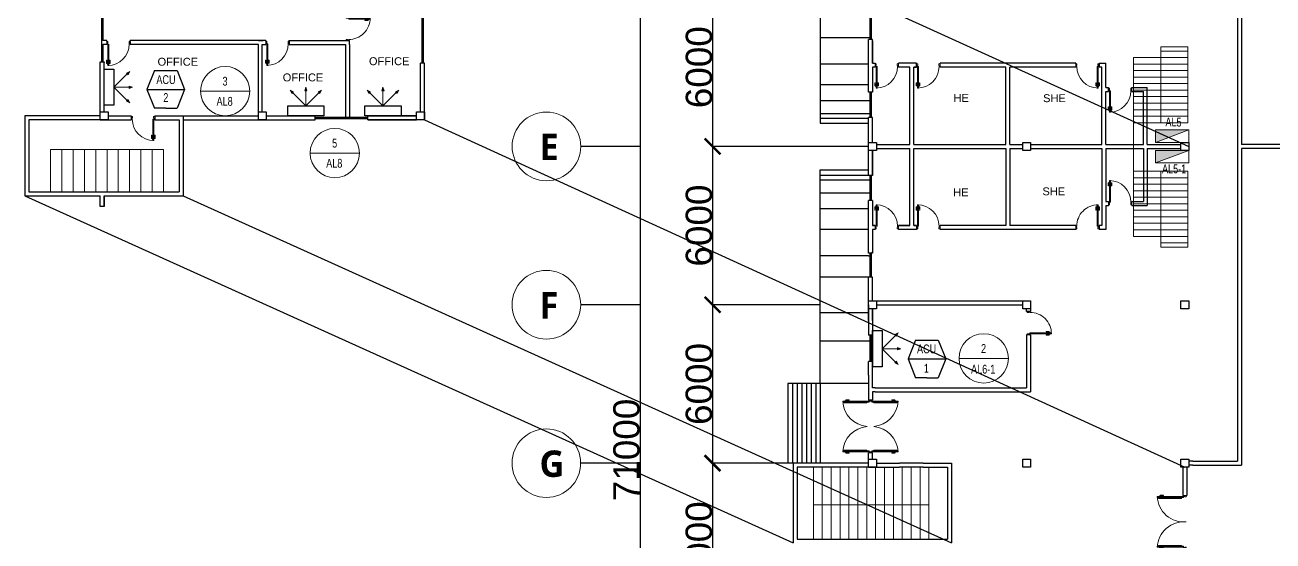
# Model space of a CAD drawing. Header units: millimetres. Extents: x 3339 to 2017737, y 4955 to 2748989.
# Drawn here: x 1064070 to 1111394, y 1398494 to 1418043 of the extents above; entities that cross this region are included whole.
import ezdxf

# ---------------------------------------------------------------- set-up
doc = ezdxf.new("R2010")
doc.units = ezdxf.units.MM
doc.header["$LTSCALE"] = 30
for name, color, linetype, lineweight in [('A-DETL-GENF', 92, 'Continuous', 13), ('A-DOOR', 31, 'Continuous', 13), ('A-WALL', 113, 'Continuous', 13), ('LIGHTING', 3, 'Continuous', 5), ('P-SANR-FIXT', 6, 'Continuous', 13), ('S-GRID-IDEN', 1, 'Continuous', 13), ('STAIR', 1, 'Continuous', 5)]:
    doc.layers.add(name, color=color, linetype=linetype, lineweight=lineweight)
doc.layers.add('POSTE', color=50, linetype='Continuous')
doc.styles.add('Arial Narrow', font='ARIALN.TTF', dxfattribs={"height": 200})
doc.styles.add('Arial Narrow_1', font='ARIALN.TTF', dxfattribs={"height": 450})
doc.styles.get("Standard").update_dxf_attribs({"font": 'arial.ttf'})
doc.styles.add('style1', font='arial.ttf', dxfattribs={"height": 100})
doc.dimstyles.new('ISO-25', dxfattribs={"dimtxt": 1000, "dimasz": 600, "dimexe": 1.25, "dimexo": 0.625, "dimtad": 1, "dimtxsty": 'Standard', "dimblk": 'ARCHTICK', "dimcen": 2.5, "dimclrd": 4, "dimadec": 0, "dimazin": 0, "dimtfac": 1, "dimtmove": 0, "dimatfit": 3, "dimfxl": 1, "dimarcsym": 0})

# ---------------------------------------------------------------- blocks, each defined once
blk = doc.blocks.new('Poste 2')
at = {"layer": 'POSTE'}
blk.add_lwpolyline([(-300, 0), (0, 0), (0, -300), (-300, -300)], close=True, dxfattribs=at)
blk = doc.blocks.new('POSTE bot left')
at = {"layer": 'POSTE'}
blk.add_lwpolyline([(0, 300), (300, 300), (300, 0), (0, 0)], close=True, dxfattribs=at)
blk = doc.blocks.new('POSTE.COM')
at = {"layer": 'POSTE'}
blk.add_lwpolyline([(-300, 300), (0, 300), (0, 0), (-300, 0)], close=True, dxfattribs=at)
blk = doc.blocks.new('D4')
at = {"layer": 'A-DETL-GENF'}
for p, q in [((-1072, -29), (-1072, -112)), ((-1052, -29), (-1072, -29)), ((-1060, -41), (-1072, -30)), ((-1072, -112), (-1060, -112)), ((-1059, -112), (-1072, -112)), ((-1072, -112), (-1072, -150)), ((-1072, -150), (-1059, -150)), ((-1060, -112), (-1060, -41)), ((-1060, -41), (-1052, -41)), ((-1059, -150), (-1059, -112)), ((-1059, -115), (-1059, -147)), ((-1027, -115), (-1059, -115)), ((-1059, -147), (-1027, -147)), ((-1052, -41), (-1052, -29)), ((-1021, -74), (-1027, -80)), ((-1027, -80), (-1027, -182)), ((-1027, -147), (-1027, -115)), ((-1027, -182), (-1021, -188)), ((-1021, -188), (-1021, -74)), ((-974, -80), (-981, -74)), ((-981, -74), (-981, -188)), ((-981, -188), (-974, -182)), ((-974, -182), (-974, -80)), ((-943, -115), (-974, -115)), ((-974, -115), (-974, -147)), ((-974, -147), (-943, -147)), ((-930, -29), (-949, -29)), ((-949, -29), (-949, -41)), ((-949, -41), (-941, -41)), ((-943, -112), (-943, -150)), ((-930, -112), (-943, -112)), ((-943, -147), (-943, -115)), ((-943, -150), (-930, -150)), ((-941, -41), (-930, -30)), ((-941, -41), (-941, -112)), ((-941, -112), (-930, -112)), ((-930, -112), (-930, -29)), ((-930, -150), (-930, -112))]:
    blk.add_line(p, q, dxfattribs=at)
at = {"layer": 'A-DOOR', "lineweight": 18}
for p, q in [((-1059, 683), (-1024, 683)), ((-1014, 683), (-1059, 683)), ((-1059, 683), (-1059, 583)), ((-1059, 583), (-1024, 583)), ((-1024, 583), (-1024, 626)), ((-1024, 626), (-1014, 626)), ((-981, 583), (-1021, 583)), ((-1021, 583), (-1021, -231)), ((-1014, 626), (-1014, 683)), ((-981, -231), (-981, 583)), ((-169, 683), (-214, 683)), ((-214, 683), (-214, 626)), ((-214, 626), (-204, 626)), ((-204, 683), (-169, 683)), ((-204, 626), (-204, 583)), ((-204, 583), (-169, 583)), ((-169, 583), (-169, 683)), ((-1021, -231), (-981, -231))]:
    blk.add_line(p, q, dxfattribs=at)
at = {"layer": 'A-DOOR'}
blk.add_arc((-1021, 583), 814, 270, 0, dxfattribs=at)
blk = doc.blocks.new('Pintuan')
at = {"layer": 'A-DOOR', "rotation": 270}
blk.add_blockref('D4', (-626, -1014), dxfattribs=at)
blk = doc.blocks.new('WW1')
at = {"layer": 'STAIR'}
for p, q in [((-3000, 0), (-3000, -8000)), ((0, 0), (-3000, 0)), ((0, -8000), (0, 0)), ((-3000, -1600), (-3000, -800)), ((-3000, -800), (0, -800)), ((0, -1600), (0, -800)), ((-3000, -2400), (-3000, -1600)), ((-3000, -1600), (0, -1600)), ((0, -2400), (0, -1600)), ((-3000, -3200), (-3000, -2400)), ((-3000, -2400), (0, -2400)), ((0, -3200), (0, -2400)), ((-3000, -4000), (-3000, -3200)), ((-3000, -3200), (0, -3200)), ((0, -4000), (0, -3200)), ((-3000, -4800), (-3000, -4000)), ((-3000, -4000), (0, -4000)), ((0, -4800), (0, -4000)), ((-3000, -5600), (-3000, -4800)), ((-3000, -4800), (0, -4800)), ((0, -5600), (0, -4800)), ((-3000, -6400), (-3000, -5600)), ((-3000, -5600), (0, -5600)), ((0, -6400), (0, -5600)), ((-3000, -7200), (-3000, -6400)), ((-3000, -6400), (0, -6400)), ((0, -7200), (0, -6400)), ((-3000, -8000), (-3000, -7200)), ((-3000, -7200), (0, -7200)), ((0, -8000), (0, -7200)), ((-3000, -8000), (0, -8000))]:
    blk.add_line(p, q, dxfattribs=at)
blk = doc.blocks.new('Poste ulit')
at = {"layer": 'POSTE'}
blk.add_lwpolyline([(1007266, 1373395), (1007566, 1373395), (1007566, 1373095), (1007266, 1373095)], close=True, dxfattribs=at)
blk = doc.blocks.new('POSTEEEE')
at = {"layer": 'POSTE'}
blk.add_blockref('Poste ulit', (-1007266, -1373095), dxfattribs=at)
blk = doc.blocks.new('D1')
at = {"layer": 'A-DETL-GENF'}
for p, q in [((181, 1495), (1047, 1495)), ((181, 1465), (181, 1495)), ((1047, 1465), (181, 1465)), ((873, 1574), (861, 1586)), ((861, 1586), (943, 1586)), ((861, 1567), (861, 1586)), ((873, 1567), (861, 1567)), ((943, 1574), (873, 1574)), ((873, 1574), (873, 1567)), ((905, 1535), (912, 1541)), ((1020, 1535), (905, 1535)), ((912, 1541), (1013, 1541)), ((943, 1586), (943, 1574)), ((943, 1573), (943, 1586)), ((943, 1586), (982, 1586)), ((982, 1573), (943, 1573)), ((947, 1573), (978, 1573)), ((947, 1541), (947, 1573)), ((978, 1541), (947, 1541)), ((978, 1573), (978, 1541)), ((982, 1586), (982, 1573)), ((1013, 1541), (1020, 1535)), ((1047, 1495), (1047, 1465)), ((1047, -319), (181, -319)), ((181, -319), (181, -349)), ((181, -349), (1047, -349)), ((873, -421), (861, -421)), ((861, -421), (861, -440)), ((873, -428), (861, -440)), ((861, -440), (943, -440)), ((873, -428), (873, -421)), ((943, -428), (873, -428)), ((1020, -389), (905, -389)), ((905, -389), (912, -395)), ((912, -395), (1013, -395)), ((943, -427), (943, -440)), ((982, -427), (943, -427)), ((943, -440), (943, -428)), ((943, -440), (982, -440)), ((978, -395), (947, -395)), ((947, -395), (947, -427)), ((947, -427), (978, -427)), ((978, -427), (978, -395)), ((982, -440), (982, -427)), ((1013, -395), (1020, -389)), ((1047, -349), (1047, -319))]:
    blk.add_line(p, q, dxfattribs=at)
at = {"layer": 'A-DOOR', "lineweight": 18}
for p, q in [((100, 1573), (0, 1573)), ((0, 1573), (0, 1528)), ((0, 1528), (57, 1528)), ((57, 1528), (57, 1538)), ((57, 1538), (100, 1538)), ((100, 1538), (100, 1573)), ((100, 1538), (100, 1495)), ((100, 1535), (1100, 1535)), ((1100, 1495), (100, 1495)), ((1100, 1535), (1100, 1495)), ((0, -427), (0, -382)), ((0, -382), (57, -382)), ((100, -427), (0, -427)), ((57, -382), (57, -392)), ((57, -392), (100, -392)), ((1100, -349), (100, -349)), ((100, -392), (100, -349)), ((100, -389), (1100, -389)), ((100, -392), (100, -427)), ((1100, -389), (1100, -349))]:
    blk.add_line(p, q, dxfattribs=at)
at = {"layer": 'A-DOOR'}
for centre, start, end in [((88, 1583), 265.0387, 357.3037), ((88, -437), 2.6963, 94.9613)]:
    blk.add_arc(centre, 1013, start, end, dxfattribs=at)
blk = doc.blocks.new('S2')
at = {"layer": 'STAIR'}
for p, q in [((0, 0), (-1250, 0)), ((-1250, 0), (-1250, -500)), ((0, -3500), (0, 0)), ((-2500, -500), (-2500, -3500)), ((-1250, -500), (-2500, -500)), ((-1250, -500), (-1250, -200)), ((-1250, -200), (0, -200)), ((-1250, -3500), (-1250, -500)), ((-1250, -800), (-1250, -500)), ((-1250, -500), (0, -500)), ((-1250, -800), (-2500, -800)), ((-1250, -1100), (-2500, -1100)), ((-1250, -1100), (-1250, -800)), ((-1250, -800), (0, -800)), ((0, -800), (-1250, -800)), ((-1250, -1400), (-1250, -1100)), ((-1250, -1100), (0, -1100)), ((0, -1100), (-1250, -1100)), ((-1250, -1400), (-2500, -1400)), ((-1250, -1700), (-2500, -1700)), ((-1250, -1700), (-1250, -1400)), ((-1250, -1400), (0, -1400)), ((0, -1400), (-1250, -1400)), ((-1250, -2000), (-1250, -1700)), ((-1250, -1700), (0, -1700)), ((0, -1700), (-1250, -1700)), ((-1250, -2000), (-2500, -2000)), ((-1250, -2300), (-1250, -2000)), ((-1250, -2000), (0, -2000)), ((0, -2000), (-1250, -2000)), ((-1250, -2300), (-2500, -2300)), ((-1250, -2600), (-2500, -2600)), ((-1250, -2600), (-1250, -2300)), ((-1250, -2300), (0, -2300)), ((0, -2300), (-1250, -2300)), ((-1250, -2900), (-1250, -2600)), ((-1250, -2600), (0, -2600)), ((0, -2600), (-1250, -2600)), ((-1250, -2900), (-2500, -2900)), ((-1250, -3200), (-2500, -3200)), ((-1250, -3200), (-1250, -2900)), ((-1250, -2900), (0, -2900)), ((0, -2900), (-1250, -2900)), ((-1250, -3500), (-1250, -3200)), ((-1250, -3200), (0, -3200)), ((-2500, -3500), (-1250, -3500)), ((-1250, -3500), (0, -3500))]:
    blk.add_line(p, q, dxfattribs=at)
blk = doc.blocks.new('panel')
at = {"layer": 'P-SANR-FIXT', "linetype": 'ByBlock'}
h = blk.add_hatch(color=0, dxfattribs=at)
h.dxf.hatch_style = 1
h.paths.add_polyline_path([(800, 0), (0, 0), (0, -300)])
at = {"layer": 'P-SANR-FIXT', "color": 3, "linetype": 'ByBlock'}
for p, q in [((800, 0), (0, 0)), ((0, 0), (0, -300)), ((800, 0), (0, -300)), ((800, -300), (800, 0)), ((0, -300), (800, -300))]:
    blk.add_line(p, q, dxfattribs=at)
blk = doc.blocks.new('eto na arrow')
at = {"layer": 'P-SANR-FIXT', "linetype": 'ByBlock'}
h = blk.add_hatch(color=0, dxfattribs=at)
h.dxf.hatch_style = 1
h.paths.add_polyline_path([(471, 536), (503, 505), (535, 473), (599, 600)])
h = blk.add_hatch(color=0, dxfattribs=at)
h.dxf.hatch_style = 1
h.paths.add_polyline_path([(706, 0), (573, 44), (573, 0), (573, -44)])
h = blk.add_hatch(color=0, dxfattribs=at)
h.dxf.hatch_style = 1
h.paths.add_polyline_path([(536, -471), (505, -503), (473, -535), (601, -599)])
at = {"layer": 'P-SANR-FIXT', "color": 3, "linetype": 'ByBlock'}
for p, q in [((0, 0), (503, 505)), ((471, 536), (599, 600)), ((503, 505), (471, 536)), ((503, 505), (535, 473)), ((599, 600), (535, 473)), ((0, 0), (505, -503)), ((0, 0), (573, 0)), ((573, 0), (573, 44)), ((706, 0), (573, 44)), ((573, 0), (573, -44)), ((573, -44), (706, 0)), ((505, -503), (536, -471)), ((536, -471), (601, -599)), ((505, -503), (473, -535)), ((601, -599), (473, -535))]:
    blk.add_line(p, q, dxfattribs=at)
blk = doc.blocks.new('hexagon')
for p, q in [((0, 1000), (-200, 500)), ((0, 1000), (600, 1000)), ((600, 1000), (800, 500)), ((-200, 500), (800, 500)), ((-200, 500), (0, 0)), ((800, 500), (600, 0)), ((300, 0), (0, 0)), ((300, 0), (600, 0))]:
    blk.add_line(p, q)
blk = doc.blocks.new('_ArchTick')
at = {"color": 0, "linetype": 'ByBlock', "const_width": 0.15}
blk.add_lwpolyline([(-0.5, -0.5), (0.5, 0.5)], dxfattribs=at)
blk = doc.blocks.new('*D68')
at = {"color": 0, "lineweight": -2, "transparency": 16777216}
for p, q in [((1096052, 1401444), (1090138, 1401444)), ((1096052, 1395444), (1090138, 1395444))]:
    blk.add_line(p, q, dxfattribs=at)
at = {"color": 4, "lineweight": -2, "transparency": 16777216}
blk.add_line((1090139, 1401444), (1090139, 1395444), dxfattribs=at)
at = {"layer": 'Defpoints', "color": 0, "transparency": 16777216}
for p in [(1096052, 1401444), (1090139, 1395444), (1096052, 1395444)]:
    blk.add_point(p, dxfattribs=at)
at = {"color": 4, "lineweight": -2, "transparency": 16777216, "xscale": 600, "yscale": 600, "zscale": 600}
for p, rotation in [((1090139, 1401444), 90), ((1090139, 1395444), 270)]:
    blk.add_blockref('_ArchTick', p, dxfattribs=dict(at, rotation=rotation))
at = {"color": 0, "transparency": 16777216, "insert": (1089628, 1398444), "char_height": 1000, "attachment_point": 5, "rotation": 90}
blk.add_mtext('6000', dxfattribs=at)
blk = doc.blocks.new('Grid - M_Grid Head - Circle-24584-A - GROUND FLOOR PLAN')
at = {"layer": 'S-GRID-IDEN'}
blk.add_circle((0, 0), 6.5, dxfattribs=at)

msp = doc.modelspace()

# ---------------------------------------------------------------- linework, layer by layer
at = {"color": 4}
for p, q in [((1087394.833, 1437443.818), (1087394.833, 1366443.818)), ((1090143.232, 1419443.818), (1090143.232, 1413443.818)), ((1090141.982, 1413443.818), (1090141.982, 1407443.818)), ((1090140.732, 1407443.818), (1090140.732, 1401443.818))]:
    msp.add_line(p, q, dxfattribs=at)
for p, q in [((1110052.248, 1435193.818), (1110052.248, 1401518.818)), ((1110202.248, 1435193.818), (1110202.248, 1413518.818)), ((1079219.912, 1426602.125), (1108202.248, 1413443.818)), ((1094227.248, 1422427.153), (1094227.248, 1414320.286)), ((1094227.248, 1422427.153), (1094227.248, 1414327.153)), ((1066969.912, 1418552.125), (1066969.912, 1416652.125)), ((1067019.912, 1418552.125), (1067019.912, 1417452.125)), ((1079119.912, 1418602.125), (1079119.912, 1416602.125)), ((1079169.912, 1418602.125), (1079169.912, 1416602.125)), ((1094227.248, 1418373.72), (1094227.248, 1417573.72)), ((1096102.248, 1418393.818), (1096102.248, 1417493.818)), ((1096152.248, 1418393.818), (1096152.248, 1417493.818)), ((1067069.912, 1417452.125), (1067019.912, 1417452.125)), ((1067169.912, 1417452.125), (1067069.912, 1417452.125)), ((1067169.912, 1417420.532), (1067169.912, 1417452.125)), ((1072919.912, 1417452.125), (1068059.912, 1417452.125)), ((1068059.912, 1417420.532), (1068059.912, 1417452.125)), ((1068059.912, 1417420.532), (1068059.912, 1417302.125)), ((1073069.912, 1417452.125), (1072919.912, 1417452.125)), ((1072919.912, 1417452.125), (1073100.212, 1417452.125)), ((1073200.212, 1417452.125), (1072919.912, 1417452.125)), ((1073200.212, 1417427.125), (1073200.212, 1417452.125)), ((1073200.212, 1417427.125), (1073200.212, 1417302.125)), ((1074090.212, 1417452.125), (1076219.912, 1417452.125)), ((1074090.212, 1417427.125), (1074090.212, 1417452.125)), ((1074090.212, 1417427.125), (1074090.212, 1417302.125)), ((1076219.912, 1417452.125), (1076369.912, 1417452.125)), ((1076369.912, 1417302.125), (1076369.912, 1417452.125)), ((1094227.248, 1417573.72), (1096102.248, 1417573.72)), ((1094227.248, 1417573.72), (1094227.248, 1416573.72)), ((1096052.248, 1417443.818), (1096052.248, 1417493.818)), ((1096202.248, 1417493.818), (1096052.248, 1417493.818)), ((1096052.248, 1415493.818), (1096052.248, 1417443.818)), ((1096202.248, 1417443.818), (1096202.248, 1417493.818)), ((1096202.248, 1416593.818), (1096202.248, 1417493.818)), ((1096202.248, 1417443.818), (1096202.248, 1416593.818)), ((1067069.912, 1417302.125), (1067019.912, 1417302.125)), ((1067019.912, 1417302.125), (1067019.912, 1416652.125)), ((1067169.912, 1417302.125), (1067069.912, 1417302.125)), ((1067169.912, 1417320.532), (1067169.912, 1417302.125)), ((1072919.912, 1417302.125), (1068059.912, 1417302.125)), ((1072919.912, 1414452.125), (1072919.912, 1417302.125)), ((1073069.912, 1414752.125), (1073069.912, 1417302.125)), ((1073069.912, 1417302.125), (1073100.212, 1417302.125)), ((1073100.212, 1417302.125), (1073200.212, 1417302.125)), ((1074090.212, 1417302.125), (1076219.912, 1417302.125)), ((1076219.912, 1417302.125), (1076219.912, 1414752.125)), ((1076369.912, 1417302.125), (1076369.912, 1414752.125)), ((1066919.912, 1414452.125), (1066919.912, 1416652.125)), ((1066919.912, 1416652.125), (1067069.912, 1416652.125)), ((1067069.912, 1416652.125), (1067069.912, 1416622.25)), ((1067069.912, 1414752.125), (1067069.912, 1416622.25)), ((1079069.912, 1414752.125), (1079069.912, 1416602.125)), ((1079219.912, 1416602.125), (1079069.912, 1416602.125)), ((1079219.912, 1414452.125), (1079219.912, 1416602.125)), ((1079219.912, 1414602.125), (1079219.912, 1416602.125)), ((1094227.248, 1416573.72), (1096052.248, 1416573.72)), ((1094227.248, 1416573.72), (1094227.248, 1415788.72)), ((1096202.248, 1416593.818), (1096302.248, 1416593.818)), ((1096202.248, 1416443.818), (1096202.248, 1415493.818)), ((1096302.248, 1416443.818), (1096202.248, 1416443.818)), ((1096202.248, 1416443.818), (1096202.248, 1415493.818)), ((1096302.248, 1416593.818), (1096302.248, 1416443.818)), ((1097192.248, 1416568.818), (1097192.248, 1416593.818)), ((1097877.248, 1416593.818), (1097192.248, 1416593.818)), ((1097192.248, 1416468.818), (1097192.248, 1416443.818)), ((1097627.248, 1416443.818), (1097192.248, 1416443.818)), ((1097627.248, 1413518.818), (1097627.248, 1416443.818)), ((1097777.248, 1413518.818), (1097777.248, 1416443.818)), ((1097777.248, 1416443.818), (1097877.248, 1416443.818)), ((1097777.248, 1416443.818), (1097877.248, 1416443.818)), ((1097877.248, 1416443.818), (1097777.248, 1416443.818)), ((1097877.248, 1416443.818), (1097877.248, 1416593.818)), ((1103912.248, 1416593.818), (1098767.248, 1416593.818)), ((1098767.248, 1416568.818), (1098767.248, 1416593.818)), ((1098767.248, 1416468.818), (1098767.248, 1416443.818)), ((1101264.748, 1416443.818), (1098767.248, 1416443.818)), ((1101264.748, 1415616.876), (1101264.748, 1416443.818)), ((1101414.748, 1415616.876), (1101414.748, 1416443.818)), ((1103912.248, 1416443.818), (1101414.748, 1416443.818)), ((1103912.248, 1416568.818), (1103912.248, 1416593.818)), ((1103912.248, 1416468.818), (1103912.248, 1416443.818)), ((1104802.248, 1416593.818), (1104802.248, 1416443.818)), ((1104802.248, 1416593.818), (1105052.248, 1416593.818)), ((1104802.248, 1416443.818), (1104802.248, 1416568.818)), ((1104902.248, 1416443.818), (1104802.248, 1416443.818)), ((1104902.248, 1413518.818), (1104902.248, 1416443.818)), ((1105052.248, 1415674.946), (1105052.248, 1416593.818)), ((1094227.248, 1415788.72), (1096052.248, 1415788.72)), ((1094227.248, 1415788.72), (1094227.248, 1415188.72)), ((1096202.248, 1415493.818), (1096052.248, 1415493.818)), ((1096102.248, 1415493.818), (1096102.248, 1414543.818)), ((1096152.248, 1415493.818), (1096152.248, 1414543.818)), ((1101264.748, 1413518.818), (1101264.748, 1415616.876)), ((1101414.748, 1413518.818), (1101414.748, 1415616.876)), ((1105052.248, 1415674.946), (1105152.248, 1415674.946)), ((1105052.248, 1413518.818), (1105052.248, 1415524.946)), ((1105052.248, 1415524.946), (1105152.248, 1415524.946)), ((1105052.248, 1415524.946), (1105152.248, 1415524.946)), ((1105152.248, 1415524.946), (1105152.248, 1415674.946)), ((1106042.248, 1415649.946), (1106042.248, 1415674.946)), ((1106042.248, 1415674.946), (1106477.248, 1415674.946)), ((1106042.248, 1415549.946), (1106042.248, 1415524.946)), ((1106042.248, 1415524.946), (1106477.248, 1415524.946)), ((1106477.248, 1415674.946), (1106627.248, 1415674.946)), ((1106477.248, 1413518.818), (1106477.248, 1415524.946)), ((1106627.248, 1413518.818), (1106627.248, 1415674.946)), ((1094227.248, 1415188.72), (1096102.248, 1415188.72)), ((1094227.248, 1415188.72), (1094227.248, 1414688.72)), ((1066919.912, 1414602.125), (1064069.912, 1414602.125)), ((1064069.912, 1414602.125), (1064069.912, 1414452.125)), ((1067219.912, 1414602.125), (1068102.412, 1414602.125)), ((1068102.412, 1414602.125), (1068102.412, 1414452.125)), ((1068992.412, 1414602.125), (1072919.912, 1414602.125)), ((1068992.412, 1414602.125), (1068992.412, 1414452.125)), ((1070069.912, 1414602.125), (1070069.912, 1414452.125)), ((1073219.912, 1414602.125), (1075069.912, 1414602.125)), ((1073219.912, 1414602.125), (1074719.912, 1414602.125)), ((1075069.912, 1414452.125), (1075069.912, 1414602.125)), ((1075069.912, 1414552.125), (1077069.912, 1414552.125)), ((1076219.912, 1414752.125), (1076219.912, 1414602.125)), ((1076219.912, 1414602.125), (1076219.912, 1414552.125)), ((1076369.912, 1414752.125), (1076369.912, 1414602.125)), ((1076369.912, 1414602.125), (1076369.912, 1414552.125)), ((1077069.912, 1414602.125), (1078919.912, 1414602.125)), ((1077069.912, 1414452.125), (1077069.912, 1414602.125)), ((1078919.912, 1414602.125), (1077644.912, 1414602.125)), ((1094227.248, 1414688.72), (1096102.248, 1414688.72)), ((1094227.248, 1414688.72), (1094227.248, 1414518.72)), ((1096052.248, 1413593.818), (1096052.248, 1414543.818)), ((1096202.248, 1414543.818), (1096052.248, 1414543.818)), ((1096202.248, 1413593.818), (1096202.248, 1414543.818)), ((1064069.912, 1414452.125), (1064069.912, 1411577.125)), ((1067219.912, 1414452.125), (1064219.912, 1414452.125)), ((1064219.912, 1414452.125), (1064219.912, 1411727.125)), ((1066919.912, 1414452.125), (1068102.412, 1414452.125)), ((1068992.412, 1414452.125), (1069919.912, 1414452.125)), ((1069919.912, 1414452.125), (1069919.912, 1411727.125)), ((1070069.912, 1414452.125), (1075069.912, 1414452.125)), ((1070069.912, 1414452.125), (1070069.912, 1411577.125)), ((1073069.912, 1414452.125), (1075069.912, 1414452.125)), ((1075069.912, 1414502.125), (1077069.912, 1414502.125)), ((1077069.912, 1414452.125), (1078919.912, 1414452.125)), ((1079069.912, 1414452.125), (1077069.912, 1414452.125)), ((1079219.912, 1414452.125), (1108052.248, 1401293.818)), ((1094227.248, 1414518.72), (1096052.248, 1414518.72)), ((1094227.248, 1414327.153), (1096052.248, 1414327.153)), ((1096052.248, 1412343.818), (1096052.248, 1413593.818)), ((1096052.248, 1413593.818), (1096352.248, 1413593.818)), ((1101902.248, 1413593.818), (1102052.248, 1413593.818)), ((1107902.248, 1413593.818), (1108052.248, 1413593.818)), ((1107902.248, 1413593.818), (1108052.248, 1413593.818)), ((1087394.833, 1413443.818), (1085143.232, 1413443.818)), ((1096051.623, 1413443.818), (1090140.732, 1413443.818)), ((1096051.623, 1413443.818), (1090141.982, 1413443.818)), ((1090143.232, 1413443.818), (1090141.982, 1413443.818)), ((1096202.248, 1412343.818), (1096202.248, 1413293.818)), ((1096202.248, 1413293.818), (1096202.248, 1412343.818)), ((1096352.248, 1413518.818), (1097627.248, 1413518.818)), ((1096352.248, 1413368.818), (1097627.248, 1413368.818)), ((1097627.248, 1410443.818), (1097627.248, 1413368.818)), ((1097777.248, 1413518.818), (1101264.748, 1413518.818)), ((1097777.248, 1413518.818), (1101264.748, 1413518.818)), ((1097777.248, 1413518.818), (1101264.748, 1413518.818)), ((1097777.248, 1410443.818), (1097777.248, 1413368.818)), ((1097777.248, 1413368.818), (1101264.248, 1413368.818)), ((1101264.248, 1413368.818), (1101264.248, 1410443.818)), ((1101414.248, 1413368.818), (1101414.248, 1410443.818)), ((1101414.248, 1413368.818), (1101902.248, 1413368.818)), ((1101414.748, 1413518.818), (1101902.248, 1413518.818)), ((1102202.248, 1413518.818), (1104902.248, 1413518.818)), ((1102202.248, 1413368.818), (1104902.248, 1413368.818)), ((1104902.248, 1413368.818), (1104902.248, 1410443.818)), ((1105052.248, 1413518.818), (1106477.248, 1413518.818)), ((1105052.248, 1413518.818), (1106477.248, 1413518.818)), ((1105052.248, 1413368.818), (1105052.248, 1411357.818)), ((1105052.248, 1413368.818), (1106477.248, 1413368.818)), ((1106477.248, 1413368.818), (1106477.248, 1411357.818)), ((1106627.248, 1413518.818), (1107902.248, 1413518.818)), ((1106627.248, 1413518.818), (1107902.248, 1413518.818)), ((1106627.248, 1413368.818), (1106627.248, 1411207.818)), ((1106627.248, 1413368.818), (1107902.248, 1413368.818)), ((1114052.248, 1413518.818), (1110202.248, 1413518.818)), ((1114052.248, 1413368.818), (1110202.248, 1413368.818)), ((1110202.248, 1413368.818), (1110202.248, 1401443.818)), ((1094227.248, 1404460.483), (1094227.248, 1412560.483)), ((1094227.248, 1412560.483), (1096052.248, 1412560.483)), ((1094227.248, 1412178.818), (1094227.248, 1412348.818)), ((1094227.248, 1412348.818), (1096052.248, 1412348.818)), ((1094227.248, 1411678.818), (1094227.248, 1412178.818)), ((1094227.248, 1412178.818), (1096102.248, 1412178.818)), ((1096202.248, 1412343.818), (1096052.248, 1412343.818)), ((1096102.248, 1412343.818), (1096102.248, 1411393.818)), ((1096152.248, 1412343.818), (1096152.248, 1411393.818)), ((1064219.912, 1411727.125), (1066919.912, 1411727.125)), ((1065044.281, 1411727.125), (1069317.403, 1411727.125)), ((1066919.912, 1411727.125), (1067069.912, 1411727.125)), ((1067069.912, 1411727.125), (1069919.912, 1411727.125)), ((1064069.912, 1411577.125), (1066919.912, 1411577.125)), ((1064069.912, 1411577.125), (1093202.248, 1398418.818)), ((1066919.912, 1411164.625), (1066919.912, 1411577.125)), ((1067069.912, 1411164.625), (1067069.912, 1411577.125)), ((1067069.912, 1411577.125), (1070069.912, 1411577.125)), ((1067069.912, 1411577.125), (1067069.912, 1411164.625)), ((1070069.912, 1411577.125), (1099202.248, 1398418.818)), ((1094227.248, 1411078.818), (1094227.248, 1411678.818)), ((1094227.248, 1411678.818), (1096102.248, 1411678.818)), ((1096052.248, 1409443.818), (1096052.248, 1411393.818)), ((1096202.248, 1411393.818), (1096052.248, 1411393.818)), ((1096202.248, 1411393.818), (1096202.248, 1410443.818)), ((1105052.248, 1411357.818), (1105152.248, 1411357.818)), ((1105052.248, 1411357.818), (1105152.248, 1411357.818)), ((1105152.248, 1411357.818), (1105152.248, 1411207.818)), ((1106042.235, 1411232.6), (1106042.235, 1411207.818)), ((1106042.26, 1411332.6), (1106042.26, 1411357.818)), ((1106042.26, 1411357.818), (1106477.248, 1411357.818)), ((1067069.912, 1411164.625), (1066919.912, 1411164.625)), ((1096052.248, 1411078.818), (1094227.248, 1411078.818)), ((1096052.248, 1410293.818), (1096052.248, 1411078.818)), ((1105052.248, 1411207.818), (1105152.248, 1411207.818)), ((1105052.248, 1411207.818), (1105052.248, 1410293.818)), ((1106042.235, 1411207.818), (1106477.248, 1411207.818)), ((1106477.248, 1411207.818), (1106627.248, 1411207.818)), ((1096052.248, 1410293.818), (1094227.248, 1410293.818)), ((1096052.248, 1409393.818), (1096052.248, 1410293.818)), ((1096202.248, 1410443.818), (1096302.248, 1410443.818)), ((1096202.248, 1410443.818), (1096302.248, 1410443.818)), ((1096202.248, 1410443.818), (1096302.248, 1410443.818)), ((1096302.248, 1410443.818), (1096202.248, 1410443.818)), ((1096202.248, 1410293.818), (1096202.248, 1409393.818)), ((1096202.248, 1410293.818), (1096202.248, 1409443.818)), ((1096302.248, 1410293.818), (1096202.248, 1410293.818)), ((1096302.248, 1410443.818), (1096302.248, 1410293.818)), ((1097192.235, 1410318.6), (1097192.235, 1410293.818)), ((1097877.248, 1410293.818), (1097192.235, 1410293.818)), ((1097627.248, 1410443.818), (1097192.26, 1410443.818)), ((1097192.26, 1410418.6), (1097192.26, 1410443.818)), ((1097192.26, 1410443.818), (1097627.248, 1410443.818)), ((1097192.26, 1410443.818), (1097627.248, 1410443.818)), ((1097777.248, 1410443.818), (1097877.248, 1410443.818)), ((1097877.248, 1410443.818), (1097777.248, 1410443.818)), ((1097877.248, 1410443.818), (1097877.248, 1410293.818)), ((1098767.235, 1410318.381), (1098767.235, 1410293.818)), ((1103912.248, 1410293.818), (1098767.235, 1410293.818)), ((1101264.248, 1410443.818), (1098767.26, 1410443.818)), ((1098767.26, 1410418.381), (1098767.26, 1410443.818)), ((1103912.248, 1410443.818), (1101414.248, 1410443.818)), ((1103912.248, 1410418.818), (1103912.248, 1410443.818)), ((1103912.248, 1410318.818), (1103912.248, 1410293.818)), ((1104902.248, 1410443.818), (1104802.248, 1410443.818)), ((1104902.248, 1410443.818), (1104802.248, 1410443.818)), ((1104802.248, 1410443.818), (1104802.248, 1410293.818)), ((1105052.248, 1410293.818), (1104802.248, 1410293.818)), ((1096052.248, 1409393.818), (1096052.248, 1409443.818)), ((1096202.248, 1409393.818), (1096052.248, 1409393.818)), ((1096102.248, 1409393.818), (1096102.248, 1408493.818)), ((1096152.248, 1409393.818), (1096152.248, 1408493.818)), ((1096202.248, 1409393.818), (1096202.248, 1409443.818)), ((1096052.248, 1409293.818), (1094227.248, 1409293.818)), ((1096052.248, 1409293.818), (1096102.248, 1409293.818)), ((1096052.248, 1408493.42), (1094227.248, 1408493.42)), ((1096052.248, 1406853.022), (1096052.248, 1408493.818)), ((1096202.248, 1408493.818), (1096052.248, 1408493.818)), ((1096052.248, 1407148.42), (1096052.248, 1408493.42)), ((1096202.248, 1407593.818), (1096202.248, 1408493.818)), ((1096202.248, 1407593.818), (1096202.248, 1408493.818)), ((1087394.833, 1407443.818), (1085141.982, 1407443.818)), ((1094227.248, 1407443.818), (1090139.482, 1407443.818)), ((1094227.248, 1407443.818), (1090140.732, 1407443.818)), ((1090141.982, 1407443.818), (1090140.732, 1407443.818)), ((1096052.248, 1407593.818), (1096352.248, 1407593.818)), ((1096052.248, 1407443.818), (1096052.248, 1406853.022)), ((1096352.248, 1407593.818), (1101902.248, 1407593.818)), ((1096352.248, 1407443.818), (1101902.248, 1407443.818)), ((1101902.248, 1407593.818), (1102052.248, 1407593.818)), ((1101902.248, 1407593.818), (1102052.248, 1407593.818)), ((1107902.248, 1407593.818), (1108052.248, 1407593.818)), ((1094227.248, 1406080.483), (1094227.248, 1407150.483)), ((1094227.248, 1407150.483), (1096052.248, 1407150.483)), ((1096052.248, 1407293.818), (1096052.248, 1406778.022)), ((1096202.248, 1406853.022), (1096202.248, 1407293.818)), ((1096202.248, 1407293.818), (1096202.248, 1406293.818)), ((1096202.248, 1407293.818), (1096202.248, 1406293.818)), ((1102052.248, 1407193.818), (1102052.248, 1407293.818)), ((1102202.248, 1407193.818), (1102052.248, 1407193.818)), ((1102202.248, 1407193.818), (1102077.248, 1407193.818)), ((1102202.248, 1407293.818), (1102202.248, 1407193.818)), ((1096052.248, 1406778.022), (1096052.248, 1406293.818)), ((1096202.248, 1406853.022), (1096202.248, 1406778.022)), ((1094227.248, 1404460.483), (1094227.248, 1406080.483)), ((1094227.248, 1406080.483), (1096102.248, 1406080.483)), ((1096202.248, 1406293.818), (1096052.248, 1406293.818)), ((1096102.248, 1406293.818), (1096102.248, 1405293.818)), ((1096152.248, 1406293.818), (1096152.248, 1405293.818)), ((1096202.248, 1406465.522), (1096202.248, 1405090.522)), ((1102052.248, 1406303.818), (1102052.248, 1404293.818)), ((1102077.248, 1406303.818), (1102052.248, 1406303.818)), ((1102177.248, 1406303.818), (1102202.248, 1406303.818)), ((1102202.248, 1406303.818), (1102202.248, 1404143.818)), ((1096202.248, 1405293.818), (1096052.248, 1405293.818)), ((1096052.248, 1404778.022), (1096052.248, 1405293.818)), ((1096202.248, 1404293.818), (1096202.248, 1405293.818)), ((1096052.248, 1404778.022), (1096052.248, 1403831.158)), ((1096202.248, 1404293.818), (1096202.248, 1404778.022)), ((1096052.248, 1404460.483), (1093002.248, 1404460.483)), ((1093002.248, 1404460.483), (1093002.248, 1401443.818)), ((1093177.248, 1404460.483), (1093177.248, 1401443.818)), ((1093352.248, 1404460.483), (1093352.248, 1401443.818)), ((1093527.248, 1404460.483), (1093527.248, 1401443.818)), ((1093702.248, 1404460.483), (1093702.248, 1401443.818)), ((1093877.248, 1404460.483), (1093877.248, 1401443.818)), ((1094052.248, 1404460.483), (1094052.248, 1401443.818)), ((1094227.248, 1404460.483), (1094227.248, 1401443.818)), ((1096302.248, 1404293.818), (1096202.248, 1404293.818)), ((1096202.248, 1404143.818), (1096202.248, 1403830.818)), ((1096302.248, 1404143.818), (1096202.248, 1404143.818)), ((1096202.248, 1404143.818), (1096202.248, 1403830.818)), ((1096302.248, 1404293.818), (1102052.248, 1404293.818)), ((1096302.248, 1404143.818), (1102202.248, 1404143.818)), ((1096052.248, 1403831.158), (1096077.248, 1403830.818)), ((1096202.248, 1403830.818), (1096077.248, 1403830.818)), ((1096202.248, 1403830.818), (1096077.248, 1403830.818)), ((1096202.248, 1403830.818), (1096077.248, 1403830.818)), ((1096202.248, 1403830.818), (1096177.248, 1403830.818)), ((1096052.248, 1401293.818), (1096052.248, 1401830.818)), ((1096077.248, 1401830.818), (1096052.248, 1401830.818)), ((1096177.248, 1401830.818), (1096202.248, 1401830.818)), ((1096202.248, 1401593.818), (1096202.248, 1401830.818)), ((1087394.833, 1401443.818), (1085140.732, 1401443.818)), ((1096051.623, 1401443.818), (1090139.482, 1401443.818)), ((1096052.248, 1401443.818), (1093002.248, 1401443.818)), ((1096052.248, 1401443.818), (1093202.248, 1401443.818)), ((1093202.248, 1401443.818), (1093202.248, 1401293.818)), ((1093202.248, 1401293.818), (1093202.248, 1398418.818)), ((1096352.248, 1401293.818), (1093352.248, 1401293.818)), ((1093352.248, 1401293.818), (1093352.248, 1398568.818)), ((1096052.248, 1401593.818), (1096352.248, 1401593.818)), ((1096052.248, 1401293.818), (1097234.748, 1401293.818)), ((1096352.248, 1401443.818), (1097234.748, 1401443.818)), ((1098124.748, 1401443.818), (1097234.748, 1401443.818)), ((1098124.748, 1401293.818), (1097234.748, 1401293.818)), ((1098124.748, 1401443.818), (1099202.248, 1401443.818)), ((1098124.748, 1401293.818), (1099052.248, 1401293.818)), ((1099052.248, 1401293.818), (1099052.248, 1398568.818)), ((1099202.248, 1401443.818), (1099202.248, 1401293.818)), ((1099202.248, 1401293.818), (1099202.248, 1398418.818)), ((1101902.248, 1401593.818), (1102052.248, 1401593.818)), ((1107977.248, 1401293.818), (1107977.248, 1400218.818)), ((1108127.248, 1401293.818), (1108127.248, 1400218.818)), ((1108352.248, 1401518.818), (1108202.248, 1401518.818)), ((1108352.248, 1401368.818), (1108202.248, 1401368.818)), ((1108352.248, 1401518.818), (1110052.248, 1401518.818)), ((1108352.248, 1401518.818), (1110052.248, 1401518.818)), ((1108352.248, 1401368.818), (1110202.248, 1401368.818)), ((1110202.248, 1401443.818), (1110202.248, 1401368.818)), ((1108002.248, 1400218.818), (1107977.248, 1400218.818)), ((1108102.248, 1400218.818), (1108127.248, 1400218.818)), ((1093352.248, 1398568.818), (1096052.248, 1398568.818)), ((1093963.981, 1398568.818), (1098455.021, 1398568.818)), ((1095935.264, 1398568.818), (1096092.914, 1398568.818)), ((1096202.248, 1398568.818), (1099052.248, 1398568.818))]:
    msp.add_line(p, q)
for points in [[(1067069.912, 1416374.688), (1067444.912, 1416374.688), (1067444.912, 1414999.688), (1067069.912, 1414999.688)], [(1074032.412, 1414602.125), (1074032.412, 1414977.125), (1075407.412, 1414977.125), (1075407.412, 1414602.125)], [(1076957.412, 1414602.125), (1076957.412, 1414977.125), (1078332.412, 1414977.125), (1078332.412, 1414602.125)], [(1096202.248, 1406465.522), (1096577.248, 1406465.522), (1096577.248, 1405090.522), (1096202.248, 1405090.522)]]:
    msp.add_lwpolyline(points, close=True)
at = {"layer": 'A-DETL-GENF'}
for p, q in [((1095996.307, 1403752.818), (1095130.307, 1403752.818)), ((1095130.307, 1403752.818), (1095130.307, 1403722.818)), ((1095130.307, 1403722.818), (1095996.307, 1403722.818)), ((1095163.948, 1403799.168), (1095157.598, 1403792.818)), ((1095157.598, 1403792.818), (1095271.898, 1403792.818)), ((1095265.548, 1403799.168), (1095163.948, 1403799.168)), ((1095233.798, 1403843.618), (1095195.698, 1403843.618)), ((1095195.698, 1403843.618), (1095195.698, 1403830.918)), ((1095195.698, 1403830.918), (1095233.798, 1403830.918)), ((1095230.623, 1403830.918), (1095198.873, 1403830.918)), ((1095198.873, 1403830.918), (1095198.873, 1403799.168)), ((1095198.873, 1403799.168), (1095230.623, 1403799.168)), ((1095230.623, 1403799.168), (1095230.623, 1403830.918)), ((1095316.205, 1403843.618), (1095233.798, 1403843.618)), ((1095233.798, 1403843.618), (1095233.798, 1403832.171)), ((1095233.798, 1403830.918), (1095233.798, 1403843.618)), ((1095233.798, 1403832.171), (1095304.35, 1403832.171)), ((1095271.898, 1403792.818), (1095265.548, 1403799.168)), ((1095304.35, 1403832.171), (1095315.797, 1403843.618)), ((1095304.35, 1403832.171), (1095304.35, 1403824.457)), ((1095304.35, 1403824.457), (1095316.205, 1403824.457)), ((1095316.205, 1403824.457), (1095316.205, 1403843.618)), ((1095996.307, 1403722.818), (1095996.307, 1403752.818)), ((1096258.188, 1403752.818), (1097124.188, 1403752.818)), ((1096258.188, 1403722.818), (1096258.188, 1403752.818)), ((1097124.188, 1403722.818), (1096258.188, 1403722.818)), ((1096938.291, 1403843.618), (1097020.698, 1403843.618)), ((1096938.291, 1403824.457), (1096938.291, 1403843.618)), ((1096950.145, 1403824.457), (1096938.291, 1403824.457)), ((1096950.145, 1403832.171), (1096938.698, 1403843.618)), ((1097020.698, 1403832.171), (1096950.145, 1403832.171)), ((1096950.145, 1403832.171), (1096950.145, 1403824.457)), ((1096982.598, 1403792.818), (1096988.948, 1403799.168)), ((1097096.898, 1403792.818), (1096982.598, 1403792.818)), ((1096988.948, 1403799.168), (1097090.548, 1403799.168)), ((1097020.698, 1403843.618), (1097020.698, 1403832.171)), ((1097020.698, 1403830.918), (1097020.698, 1403843.618)), ((1097020.698, 1403843.618), (1097058.798, 1403843.618)), ((1097058.798, 1403830.918), (1097020.698, 1403830.918)), ((1097023.873, 1403830.918), (1097055.623, 1403830.918)), ((1097023.873, 1403799.168), (1097023.873, 1403830.918)), ((1097055.623, 1403799.168), (1097023.873, 1403799.168)), ((1097055.623, 1403830.918), (1097055.623, 1403799.168)), ((1097058.798, 1403843.618), (1097058.798, 1403830.918)), ((1097090.548, 1403799.168), (1097096.898, 1403792.818)), ((1097124.188, 1403752.818), (1097124.188, 1403722.818)), ((1095130.307, 1401938.818), (1095996.307, 1401938.818)), ((1095130.307, 1401908.818), (1095130.307, 1401938.818)), ((1095996.307, 1401908.818), (1095130.307, 1401908.818)), ((1095157.598, 1401868.818), (1095271.898, 1401868.818)), ((1095163.948, 1401862.468), (1095157.598, 1401868.818)), ((1095265.548, 1401862.468), (1095163.948, 1401862.468)), ((1095195.698, 1401818.018), (1095195.698, 1401830.718)), ((1095195.698, 1401830.718), (1095233.798, 1401830.718)), ((1095233.798, 1401818.018), (1095195.698, 1401818.018)), ((1095198.873, 1401830.718), (1095198.873, 1401862.468)), ((1095198.873, 1401862.468), (1095230.623, 1401862.468)), ((1095230.623, 1401830.718), (1095198.873, 1401830.718)), ((1095230.623, 1401862.468), (1095230.623, 1401830.718)), ((1095233.798, 1401830.718), (1095233.798, 1401818.018)), ((1095233.798, 1401818.018), (1095233.798, 1401829.465)), ((1095233.798, 1401829.465), (1095304.35, 1401829.465)), ((1095316.205, 1401818.018), (1095233.798, 1401818.018)), ((1095271.898, 1401868.818), (1095265.548, 1401862.468)), ((1095304.35, 1401829.465), (1095304.35, 1401837.179)), ((1095304.35, 1401837.179), (1095316.205, 1401837.179)), ((1095304.35, 1401829.465), (1095315.797, 1401818.018)), ((1095316.205, 1401837.179), (1095316.205, 1401818.018)), ((1095996.307, 1401938.818), (1095996.307, 1401908.818)), ((1097124.188, 1401938.818), (1096258.188, 1401938.818)), ((1096258.188, 1401938.818), (1096258.188, 1401908.818)), ((1096258.188, 1401908.818), (1097124.188, 1401908.818)), ((1096950.145, 1401837.179), (1096938.291, 1401837.179)), ((1096938.291, 1401837.179), (1096938.291, 1401818.018)), ((1096938.291, 1401818.018), (1097020.698, 1401818.018)), ((1096950.145, 1401829.465), (1096938.698, 1401818.018)), ((1096950.145, 1401829.465), (1096950.145, 1401837.179)), ((1097020.698, 1401829.465), (1096950.145, 1401829.465)), ((1097096.898, 1401868.818), (1096982.598, 1401868.818)), ((1096982.598, 1401868.818), (1096988.948, 1401862.468)), ((1096988.948, 1401862.468), (1097090.548, 1401862.468)), ((1097020.698, 1401830.718), (1097020.698, 1401818.018)), ((1097058.798, 1401830.718), (1097020.698, 1401830.718)), ((1097020.698, 1401818.018), (1097020.698, 1401829.465)), ((1097020.698, 1401818.018), (1097058.798, 1401818.018)), ((1097055.623, 1401862.468), (1097023.873, 1401862.468)), ((1097023.873, 1401862.468), (1097023.873, 1401830.718)), ((1097023.873, 1401830.718), (1097055.623, 1401830.718)), ((1097055.623, 1401830.718), (1097055.623, 1401862.468)), ((1097058.798, 1401818.018), (1097058.798, 1401830.718)), ((1097090.548, 1401862.468), (1097096.898, 1401868.818)), ((1097124.188, 1401908.818), (1097124.188, 1401938.818))]:
    msp.add_line(p, q, dxfattribs=at)
at = {"layer": 'A-DOOR', "lineweight": 18}
for p, q in [((1096077.248, 1403792.818), (1095077.248, 1403792.818)), ((1095077.248, 1403792.818), (1095077.248, 1403752.818)), ((1095077.248, 1403752.818), (1096077.248, 1403752.818)), ((1096177.248, 1403830.818), (1096077.248, 1403830.818)), ((1096077.248, 1403830.818), (1096077.248, 1403785.818)), ((1096077.248, 1403830.818), (1096177.248, 1403830.818)), ((1096077.248, 1403795.818), (1096077.248, 1403830.818)), ((1096120.248, 1403795.818), (1096077.248, 1403795.818)), ((1096077.248, 1403795.818), (1096077.248, 1403752.818)), ((1096077.248, 1403785.818), (1096134.248, 1403785.818)), ((1096120.248, 1403785.818), (1096120.248, 1403795.818)), ((1096177.248, 1403785.818), (1096120.248, 1403785.818)), ((1096134.248, 1403785.818), (1096134.248, 1403795.818)), ((1096134.248, 1403795.818), (1096177.248, 1403795.818)), ((1096177.248, 1403795.818), (1096177.248, 1403830.818)), ((1096177.248, 1403830.818), (1096177.248, 1403785.818)), ((1096177.248, 1403795.818), (1096177.248, 1403752.818)), ((1096177.248, 1403792.818), (1097177.248, 1403792.818)), ((1097177.248, 1403752.818), (1096177.248, 1403752.818)), ((1097177.248, 1403792.818), (1097177.248, 1403752.818)), ((1095077.248, 1401868.818), (1095077.248, 1401908.818)), ((1095077.248, 1401908.818), (1096077.248, 1401908.818)), ((1096077.248, 1401868.818), (1095077.248, 1401868.818)), ((1096077.248, 1401865.818), (1096077.248, 1401908.818)), ((1096077.248, 1401830.818), (1096077.248, 1401875.818)), ((1096077.248, 1401875.818), (1096134.248, 1401875.818)), ((1096120.248, 1401865.818), (1096077.248, 1401865.818)), ((1096077.248, 1401865.818), (1096077.248, 1401830.818)), ((1096177.248, 1401830.818), (1096077.248, 1401830.818)), ((1096077.248, 1401830.818), (1096177.248, 1401830.818)), ((1096177.248, 1401875.818), (1096120.248, 1401875.818)), ((1096120.248, 1401875.818), (1096120.248, 1401865.818)), ((1096134.248, 1401875.818), (1096134.248, 1401865.818)), ((1096134.248, 1401865.818), (1096177.248, 1401865.818)), ((1097177.248, 1401908.818), (1096177.248, 1401908.818)), ((1096177.248, 1401865.818), (1096177.248, 1401908.818)), ((1096177.248, 1401830.818), (1096177.248, 1401875.818)), ((1096177.248, 1401868.818), (1097177.248, 1401868.818)), ((1096177.248, 1401865.818), (1096177.248, 1401830.818)), ((1097177.248, 1401868.818), (1097177.248, 1401908.818))]:
    msp.add_line(p, q, dxfattribs=at)
at = {"layer": 'A-DOOR'}
for centre, start, end in [((1096089.599, 1403840.495), 182.6963499, 265.038693), ((1096164.896, 1403840.495), 274.961307, 357.3036501), ((1096089.599, 1401821.142), 94.961307, 177.3036501), ((1096164.896, 1401821.142), 2.6963499, 85.038693)]:
    msp.add_arc(centre, 1013.474, start, end, dxfattribs=at)
at = {"layer": 'LIGHTING', "color": 2}
for p, q in [((1070725.982, 1415537.083), (1072595.898, 1415537.083)), ((1074883.331, 1413190.708), (1076753.247, 1413190.708)), ((1099488.729, 1405412.394), (1101358.645, 1405412.394))]:
    msp.add_line(p, q, dxfattribs=at)
for centre in [(1071660.94, 1415537.083), (1075818.289, 1413190.708), (1100423.687, 1405412.394)]:
    msp.add_circle(centre, 934.958, dxfattribs=at)
at = {"layer": 'POSTE'}
for p, q in [((1096052.248, 1413593.818), (1096352.248, 1413593.818)), ((1096352.248, 1413593.818), (1096352.248, 1413293.818))]:
    msp.add_line(p, q, dxfattribs=at)
at = {"layer": 'STAIR', "color": 242, "true_color": 0xcd2027}
msp.add_line((1106109.292, 1414735.946), (1106109.292, 1412146.809), dxfattribs=at)
at = {"layer": 'STAIR'}
for p, q in [((1093963.981, 1399870.589), (1093963.981, 1401275.136)), ((1094301.073, 1399870.589), (1094301.073, 1401275.136)), ((1094301.073, 1401275.136), (1094301.073, 1399870.589)), ((1094638.164, 1399870.589), (1094638.164, 1401275.136)), ((1094638.164, 1401275.136), (1094638.164, 1399870.589)), ((1094975.255, 1399870.589), (1094975.255, 1401275.136)), ((1094975.255, 1401275.136), (1094975.255, 1399870.589)), ((1095312.346, 1399870.589), (1095312.346, 1401275.136)), ((1095312.346, 1401275.136), (1095312.346, 1399870.589)), ((1095649.437, 1399870.589), (1095649.437, 1401275.136)), ((1095649.437, 1401275.136), (1095649.437, 1399870.589)), ((1095986.529, 1399870.589), (1095986.529, 1401275.136)), ((1095986.529, 1401275.136), (1095986.529, 1399870.589)), ((1096323.62, 1399870.589), (1096323.62, 1401275.136)), ((1096323.62, 1401275.136), (1096323.62, 1399870.589)), ((1096660.711, 1399870.589), (1096660.711, 1401275.136)), ((1096660.711, 1401275.136), (1096660.711, 1399870.589)), ((1096997.802, 1399870.589), (1096997.802, 1401275.136)), ((1097334.893, 1399870.589), (1097334.893, 1401275.136)), ((1097334.893, 1399870.589), (1097334.893, 1401275.136)), ((1097334.893, 1401275.136), (1097334.893, 1399870.589)), ((1097671.985, 1399870.589), (1097671.985, 1401275.136)), ((1097671.985, 1401275.136), (1097671.985, 1399870.589)), ((1098009.076, 1399870.589), (1098009.076, 1401275.136)), ((1098346.167, 1399870.589), (1098346.167, 1401275.136)), ((1097334.893, 1399870.589), (1093963.981, 1399870.589)), ((1093963.981, 1399870.589), (1093963.981, 1398568.818)), ((1094301.073, 1399870.589), (1093963.981, 1399870.589)), ((1094638.164, 1399870.589), (1094301.073, 1399870.589)), ((1094301.073, 1399870.589), (1094301.073, 1398568.818)), ((1094975.255, 1399870.589), (1094638.164, 1399870.589)), ((1094638.164, 1399870.589), (1094638.164, 1398568.818)), ((1095312.346, 1399870.589), (1094975.255, 1399870.589)), ((1094975.255, 1399870.589), (1094975.255, 1398568.818)), ((1095649.437, 1399870.589), (1095312.346, 1399870.589)), ((1095312.346, 1399870.589), (1095312.346, 1398568.818)), ((1095986.529, 1399870.589), (1095649.437, 1399870.589)), ((1095649.437, 1399870.589), (1095649.437, 1398568.818)), ((1096323.62, 1399870.589), (1095986.529, 1399870.589)), ((1095986.529, 1399870.589), (1095986.529, 1398568.818)), ((1096660.711, 1399870.589), (1096323.62, 1399870.589)), ((1096323.62, 1399870.589), (1096323.62, 1398568.818)), ((1096997.802, 1399870.589), (1096660.711, 1399870.589)), ((1096660.711, 1399870.589), (1096660.711, 1398568.818)), ((1097334.893, 1399870.589), (1096997.802, 1399870.589)), ((1096997.802, 1399870.589), (1096997.802, 1398568.818)), ((1097334.893, 1398568.818), (1097334.893, 1399870.589)), ((1097671.985, 1399870.589), (1097334.893, 1399870.589)), ((1097334.893, 1399870.589), (1097334.893, 1398568.818)), ((1098009.076, 1399870.589), (1097671.985, 1399870.589)), ((1097671.985, 1399870.589), (1097671.985, 1398568.818)), ((1098346.167, 1399870.589), (1098009.076, 1399870.589)), ((1098009.076, 1399870.589), (1098009.076, 1398568.818)), ((1098346.167, 1398568.818), (1098346.167, 1399870.589))]:
    msp.add_line(p, q, dxfattribs=at)

# ---------------------------------------------------------------- block references
at = {"xscale": -1}
msp.add_blockref('Pintuan', (1076301.912, 1418297.125), dxfattribs=at)
for name, p, rotation in [('Pintuan', (1067214.912, 1417363.532), 90), ('Pintuan', (1073245.212, 1417370.125), 90), ('Pintuan', (1096347.248, 1416511.818), 90), ('Pintuan', (1097922.248, 1416511.818), 90), ('eto na arrow', (1074719.912, 1414977.125), 90), ('eto na arrow', (1077644.912, 1414977.125), 90), ('Pintuan', (1105197.248, 1415592.946), 90), ('Pintuan', (1104757.248, 1410375.818), 270), ('Pintuan', (1102134.248, 1406348.818), 180)]:
    msp.add_blockref(name, p, dxfattribs=dict(rotation=rotation))
for p, rotation in [((1104757.248, 1416511.818), 270), ((1068947.412, 1414520.125), 270), ((1105197.249, 1411289.807), 89.98592241297007), ((1096347.249, 1410375.807), 89.98592241297007), ((1097922.249, 1410375.589), 89.98592241297007)]:
    msp.add_blockref('Pintuan', p, dxfattribs=dict(at, rotation=rotation))
for name, p in [('eto na arrow', (1067444.912, 1415687.188)), ('POSTE.COM', (1073219.912, 1414452.125)), ('POSTEEEE', (1101902.248, 1413293.818)), ('POSTEEEE', (1107902.248, 1413293.818)), ('POSTEEEE', (1101902.248, 1407293.818)), ('POSTEEEE', (1107902.248, 1407293.818)), ('eto na arrow', (1096577.248, 1405778.022)), ('POSTEEEE', (1101902.248, 1401293.818))]:
    msp.add_blockref(name, p)
at = {"xscale": 1.430597304988652, "yscale": 1.430597304988652, "zscale": 1.430597304988652}
for p in [(1068979.132, 1414887.639), (1097843.569, 1404675.315)]:
    msp.add_blockref('hexagon', p, dxfattribs=at)
at = {"color": 242, "true_color": 0xcd2027, "xscale": 1.583653583671464, "yscale": 1.583653583671464, "zscale": 1.583653583671464}
for p in [(1106935.325, 1414068.914), (1106935.325, 1413293.818)]:
    msp.add_blockref('panel', p, dxfattribs=at)
at = {"color": 4, "xscale": 600, "yscale": 600, "zscale": 600}
for p, rotation in [((1090141.982, 1413443.818), 90), ((1090143.232, 1413443.818), 270), ((1090140.732, 1407443.818), 90), ((1090141.982, 1407443.818), 270), ((1090140.732, 1401443.818), 270)]:
    msp.add_blockref('_ArchTick', p, dxfattribs=dict(at, rotation=rotation))
at = {"xscale": 0.5341402866077511, "yscale": 0.5341402866077511, "zscale": 0.5341402866077511, "rotation": 270}
msp.add_blockref('WW1', (1069317.403, 1411727.125), dxfattribs=at)
at = {"layer": 'A-WALL', "xscale": -1}
msp.add_blockref('D1', (1108102.248, 1398645.818), dxfattribs=at)
at = {"layer": 'POSTE'}
for name, p in [('Poste 2', (1067219.912, 1414752.125)), ('POSTE bot left', (1078919.912, 1414452.125)), ('Poste 2', (1096352.248, 1413593.818)), ('Poste 2', (1096352.248, 1407593.818)), ('Poste 2', (1096352.248, 1401593.818)), ('POSTE bot left', (1107902.248, 1401293.818))]:
    msp.add_blockref(name, p, dxfattribs=at)
at = {"layer": 'S-GRID-IDEN', "xscale": 199.9999999999999, "yscale": 199.9999999999999, "zscale": 199.9999999999999}
for p in [(1083843.232, 1413443.818), (1083841.982, 1407443.818), (1083840.732, 1401443.818)]:
    msp.add_blockref('Grid - M_Grid Head - Circle-24584-A - GROUND FLOOR PLAN', p, dxfattribs=at)
at = {"layer": 'STAIR', "xscale": 0.8233767277217603, "yscale": 0.8233767277217603, "zscale": 0.8233767277217603}
msp.add_blockref('S2', (1108167.734, 1417221.834), dxfattribs=at)
at = {"layer": 'STAIR', "xscale": -0.8233767277217603, "yscale": 0.8233767277217603, "zscale": 0.8233767277217603, "rotation": 180}
msp.add_blockref('S2', (1108167.734, 1409623.41), dxfattribs=at)

# ---------------------------------------------------------------- texts
at = {"char_height": 1000, "attachment_point": 5, "rotation": 90}
for s, insert in [('6000', (1089632.034, 1416443.818)), ('6000', (1089630.784, 1410443.818)), ('6000', (1089629.534, 1404443.818)), ('71000', (1086883.635, 1401943.818))]:
    msp.add_mtext(s, dxfattribs=dict(at, insert=insert))
at = {"attachment_point": 1, "style": 'style1'}
for s, width, heights, insert, char_height in [('{\\H3x;OFFICE}', 4436.95582, [0], (1069098.013, 1416800.31), 100), ('{\\H3x;OFFICE}', 4436.95582, [0], (1077112.621, 1416820.865), 100), ('{\\H3x;OFFICE}', 4436.95582, [0], (1073844.608, 1416206.022), 100), ('HE', 1026.54405, [103.411], (1099279.431, 1415430.917), 300), ('SHE', 1026.54405, [103.411], (1102675.159, 1415420.041), 300), ('HE', 1026.54405, [103.411], (1099267.507, 1411854.424), 300), ('SHE', 1026.54405, [103.411], (1102650.593, 1411889.623), 300)]:
    msp.add_mtext_dynamic_manual_height_columns(s, width=width, gutter_width=500, heights=heights, dxfattribs=dict(at, insert=insert, char_height=char_height))
at = {"layer": 'LIGHTING', "color": 1, "style": 'Arial Narrow', "width": 0.9}
for s, height, p in [('ACU', 333.4607, (1069053.809, 1415805.816)), ('3', 333.461, (1071559.541, 1415745.788)), ('2', 333.461, (1069315.253, 1415127.966)), ('AL8', 333.4607, (1071335.339, 1414983.996)), ('AL5', 333.4607, (1107313.291, 1414198.989)), ('5', 333.461, (1075716.89, 1413399.413)), ('AL8', 333.4607, (1075492.688, 1412637.62)), ('AL5-1', 333.4607, (1107185.68, 1412425.357)), ('ACU', 333.4607, (1097895.801, 1405605.338)), ('2', 333.461, (1100322.288, 1405621.099)), ('1', 333.461, (1098154.652, 1404873.511)), ('AL6-1', 333.4607, (1099945.087, 1404837.463))]:
    msp.add_text(s, height=height, dxfattribs=at).set_placement(p)
at = {"layer": 'S-GRID-IDEN', "char_height": 1000, "width": 849.78875, "attachment_point": 1, "style": 'Arial Narrow_1'}
for s, insert in [('{\\f@Malgun Gothic|b1|i0|c0|p34;E}', (1083581.432, 1413922.372)), ('{\\f@Malgun Gothic|b1|i0|c0|p34;F}', (1083580.182, 1407922.372)), ('{\\f@Malgun Gothic|b1|i0|c0|p34;G}', (1083578.932, 1401922.372))]:
    msp.add_mtext(s, dxfattribs=dict(at, insert=insert))

# ---------------------------------------------------------------- dimensions: what is measured, and where the dimension line sits
dim = msp.add_linear_dim(base=(1090139.482, 1395443.818), p1=(1096052.248, 1401443.818), p2=(1096052.248, 1395443.818), angle=90, dimstyle='ISO-25')
dim.commit()
dim.dimension.update_dxf_attribs({"geometry": '*D68', "text_midpoint": (1089628.284, 1398443.818)})

doc.saveas('drawing.dxf')
